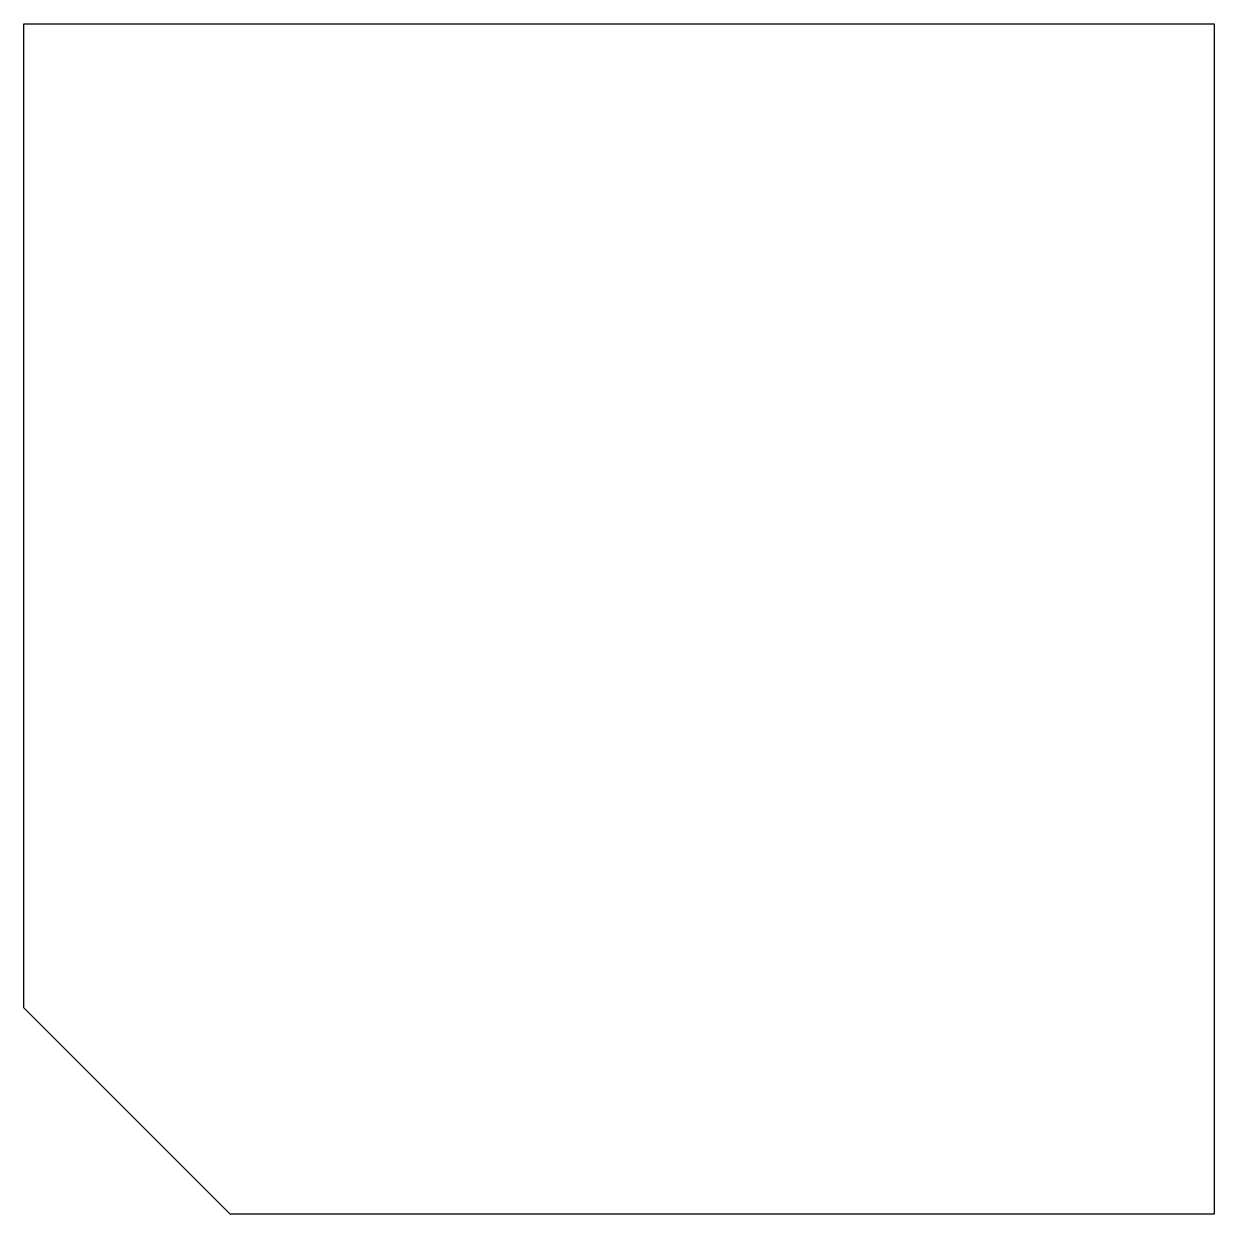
# Model space of a CAD drawing. Header units: metres. Extents: x -3.75 to 3.75, y -3.75 to 3.75.
import ezdxf

# ---------------------------------------------------------------- set-up
doc = ezdxf.new("R2010")
doc.units = ezdxf.units.M

msp = doc.modelspace()

# ---------------------------------------------------------------- linework, layer by layer
at = {"layer": 'Layer0'}
msp.add_polyline3d([(3.75, -3.75, 0), (-2.45, -3.75, 0), (-3.75, -2.45, 0), (-3.75, 3.75, 0), (3.75, 3.75, 0), (3.75, -3.75, 0)], dxfattribs=at)

doc.saveas('drawing.dxf')
